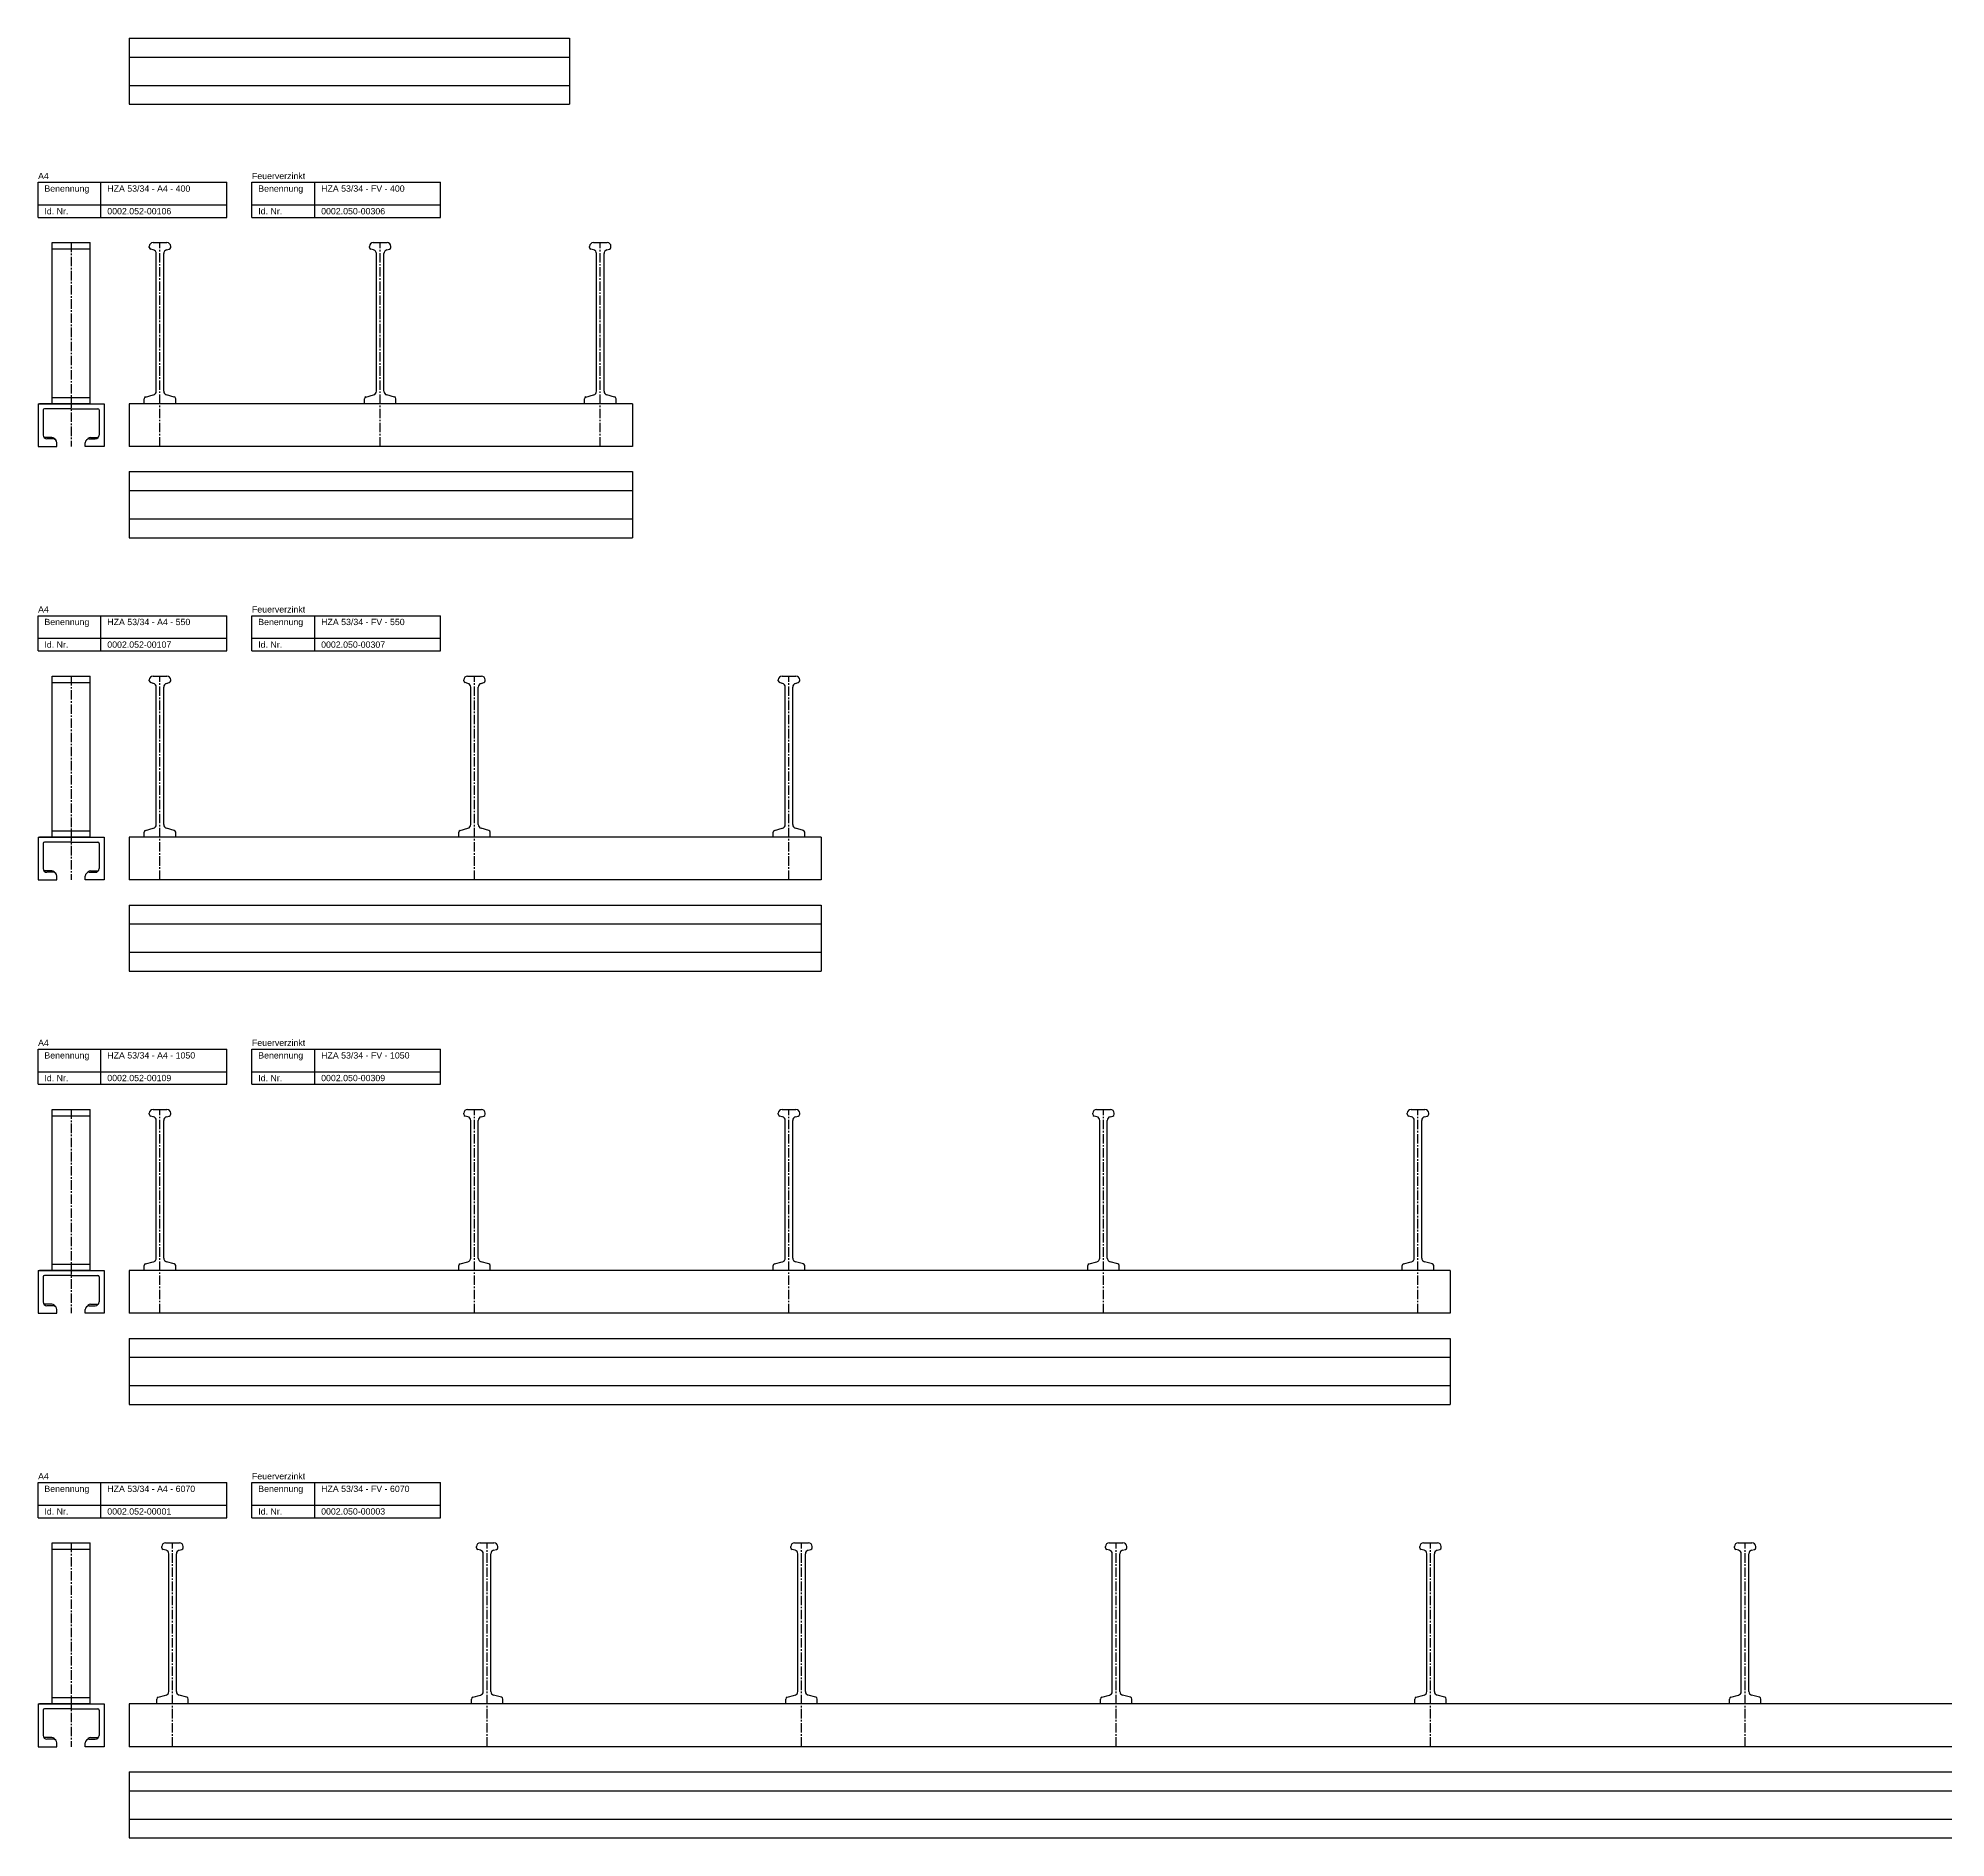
# Model space of a CAD drawing. Header units: millimetres. Extents: x -218 to 5925, y 437 to 3483.
# Drawn here: x -218 to 1299, y 437 to 1867 of the extents above; entities that cross this region are included whole.
import ezdxf

# ---------------------------------------------------------------- set-up
doc = ezdxf.new("R2010")
doc.units = ezdxf.units.MM
doc.header["$LTSCALE"] = 10
doc.linetypes.add('MITTE2', pattern=[1.125, 0.75, -0.125, 0.125, -0.125])
doc.layers.add('HALFEN', color=2, linetype='CONTINUOUS')
doc.styles.add('ARIAL50', font='ARIAL.TTF', dxfattribs={"height": 5})

msp = doc.modelspace()

# ---------------------------------------------------------------- linework, layer by layer
at = {"layer": 'HALFEN'}
for p, q in [((-145.3, 1867.2), (204.7, 1867.2)), ((-145.3, 1867.2), (-145.3, 1814.7)), ((204.7, 1867.2), (204.7, 1814.7)), ((-145.3, 1852.2), (204.7, 1852.2)), ((-145.3, 1829.7), (204.7, 1829.7)), ((-145.3, 1814.7), (204.7, 1814.7)), ((-217.8, 1752.7), (-67.8, 1752.7)), ((-217.8, 1724.7), (-217.8, 1752.7)), ((-167.8, 1724.7), (-167.8, 1752.7)), ((-67.8, 1724.7), (-67.8, 1752.7)), ((-47.8, 1752.7), (102.2, 1752.7)), ((-47.8, 1724.7), (-47.8, 1752.7)), ((2.2, 1724.7), (2.2, 1752.7)), ((102.2, 1724.7), (102.2, 1752.7)), ((-217.8, 1734.7), (-67.8, 1734.7)), ((-47.8, 1734.7), (102.2, 1734.7)), ((-217.8, 1724.7), (-67.8, 1724.7)), ((-47.8, 1724.7), (102.2, 1724.7)), ((-206.5, 1576.7), (-206.5, 1704.7)), ((-206.5, 1704.7), (-176.5, 1704.7)), ((-206.5, 1699.7), (-176.5, 1699.7)), ((-176.5, 1576.7), (-176.5, 1704.7)), ((-129.4, 1700.9), (-129.4, 1701.7)), ((-126.2, 1698.9), (-128.3, 1699.5)), ((-126.4, 1704.7), (-115.4, 1704.7)), ((-115.7, 1698.9), (-113.5, 1699.5)), ((-112.4, 1700.9), (-112.4, 1701.7)), ((45.6, 1700.9), (45.6, 1701.7)), ((48.8, 1698.9), (46.7, 1699.5)), ((48.6, 1704.7), (59.6, 1704.7)), ((59.3, 1698.9), (61.5, 1699.5)), ((62.6, 1700.9), (62.6, 1701.7)), ((220.6, 1700.9), (220.6, 1701.7)), ((223.8, 1698.9), (221.7, 1699.5)), ((223.6, 1704.7), (234.6, 1704.7)), ((234.3, 1698.9), (236.5, 1699.5)), ((237.6, 1700.9), (237.6, 1701.7)), ((-123.9, 1586.6), (-123.9, 1696)), ((-117.9, 1586.6), (-117.9, 1696)), ((51.1, 1586.6), (51.1, 1696)), ((57.1, 1586.6), (57.1, 1696)), ((226.1, 1586.6), (226.1, 1696)), ((232.1, 1586.6), (232.1, 1696)), ((-206.5, 1581.7), (-176.5, 1581.7)), ((-133.4, 1576.7), (-133.4, 1580.6)), ((-132.3, 1582), (-126.2, 1583.7)), ((-109.5, 1582), (-115.7, 1583.7)), ((-108.4, 1576.7), (-108.4, 1580.6)), ((41.6, 1576.7), (41.6, 1580.6)), ((42.7, 1582), (48.8, 1583.7)), ((65.5, 1582), (59.3, 1583.7)), ((66.6, 1576.7), (66.6, 1580.6)), ((216.6, 1576.7), (216.6, 1580.6)), ((217.7, 1582), (223.8, 1583.7)), ((240.5, 1582), (234.3, 1583.7)), ((241.6, 1576.7), (241.6, 1580.6)), ((-217.8, 1576.7), (-165.3, 1576.7)), ((-217.8, 1576.7), (-217.8, 1542.7)), ((-191.5, 1576.7), (-216.8, 1576.7)), ((-213.8, 1571.7), (-213.8, 1551.7)), ((-191.5, 1572.7), (-212.8, 1572.7)), ((-210.5, 1576.7), (-190.5, 1576.7)), ((-176.5, 1576.7), (-194.5, 1576.7)), ((-191.5, 1572.7), (-170.3, 1572.7)), ((-169.3, 1571.7), (-169.3, 1551.7)), ((-165.3, 1576.7), (-165.3, 1542.7)), ((254.7, 1576.7), (-145.3, 1576.7)), ((-145.3, 1576.7), (-145.3, 1542.7)), ((254.7, 1576.7), (254.7, 1542.7)), ((-206.9, 1549.9), (-213.1, 1549.9)), ((-205.8, 1548.7), (-210.8, 1548.7)), ((-203.7, 1547.9), (-204.9, 1549)), ((-179.3, 1547.9), (-178.1, 1549)), ((-177.3, 1548.7), (-172.3, 1548.7)), ((-176.1, 1549.9), (-169.9, 1549.9)), ((-217.8, 1542.7), (-202.8, 1542.7)), ((-202.8, 1542.7), (-202.8, 1545.7)), ((-180.3, 1542.7), (-180.3, 1545.7)), ((-165.3, 1542.7), (-180.3, 1542.7)), ((254.7, 1542.7), (-145.3, 1542.7)), ((-145.3, 1522.7), (254.7, 1522.7)), ((-145.3, 1522.7), (-145.3, 1470.2)), ((254.7, 1522.7), (254.7, 1470.2)), ((-145.3, 1507.7), (254.7, 1507.7)), ((-145.3, 1485.2), (254.7, 1485.2)), ((-145.3, 1470.2), (254.7, 1470.2)), ((-217.8, 1408.2), (-67.8, 1408.2)), ((-217.8, 1380.2), (-217.8, 1408.2)), ((-167.8, 1380.2), (-167.8, 1408.2)), ((-67.8, 1380.2), (-67.8, 1408.2)), ((-47.8, 1408.2), (102.2, 1408.2)), ((-47.8, 1380.2), (-47.8, 1408.2)), ((2.2, 1380.2), (2.2, 1408.2)), ((102.2, 1380.2), (102.2, 1408.2)), ((-217.8, 1390.2), (-67.8, 1390.2)), ((-217.8, 1380.2), (-67.8, 1380.2)), ((-47.8, 1390.2), (102.2, 1390.2)), ((-47.8, 1380.2), (102.2, 1380.2)), ((-206.5, 1232.2), (-206.5, 1360.2)), ((-206.5, 1360.2), (-176.5, 1360.2)), ((-206.5, 1355.2), (-176.5, 1355.2)), ((-176.5, 1232.2), (-176.5, 1360.2)), ((-129.4, 1356.4), (-129.4, 1357.2)), ((-126.2, 1354.4), (-128.3, 1355)), ((-126.4, 1360.2), (-115.4, 1360.2)), ((-123.9, 1242.1), (-123.9, 1351.5)), ((-117.9, 1242.1), (-117.9, 1351.5)), ((-115.7, 1354.4), (-113.5, 1355)), ((-112.4, 1356.4), (-112.4, 1357.2)), ((120.6, 1356.4), (120.6, 1357.2)), ((123.8, 1354.4), (121.7, 1355)), ((123.6, 1360.2), (134.6, 1360.2)), ((126.1, 1242.1), (126.1, 1351.5)), ((132.1, 1242.1), (132.1, 1351.5)), ((134.3, 1354.4), (136.5, 1355)), ((137.6, 1356.4), (137.6, 1357.2)), ((370.6, 1356.4), (370.6, 1357.2)), ((373.8, 1354.4), (371.7, 1355)), ((373.6, 1360.2), (384.6, 1360.2)), ((376.1, 1242.1), (376.1, 1351.5)), ((382.1, 1242.1), (382.1, 1351.5)), ((384.3, 1354.4), (386.5, 1355)), ((387.6, 1356.4), (387.6, 1357.2)), ((-217.8, 1232.2), (-165.3, 1232.2)), ((-217.8, 1232.2), (-217.8, 1198.2)), ((-191.5, 1232.2), (-216.8, 1232.2)), ((-210.5, 1232.2), (-190.5, 1232.2)), ((-206.5, 1237.2), (-176.5, 1237.2)), ((-176.5, 1232.2), (-194.5, 1232.2)), ((-165.3, 1232.2), (-165.3, 1198.2)), ((404.7, 1232.2), (-145.3, 1232.2)), ((-145.3, 1232.2), (-145.3, 1198.2)), ((-133.4, 1232.2), (-133.4, 1236.1)), ((-132.3, 1237.5), (-126.2, 1239.2)), ((-109.5, 1237.5), (-115.7, 1239.2)), ((-108.4, 1232.2), (-108.4, 1236.1)), ((116.6, 1232.2), (116.6, 1236.1)), ((117.7, 1237.5), (123.8, 1239.2)), ((140.5, 1237.5), (134.3, 1239.2)), ((141.6, 1232.2), (141.6, 1236.1)), ((366.6, 1232.2), (366.6, 1236.1)), ((367.7, 1237.5), (373.8, 1239.2)), ((390.5, 1237.5), (384.3, 1239.2)), ((391.6, 1232.2), (391.6, 1236.1)), ((404.7, 1232.2), (404.7, 1198.2)), ((-213.8, 1227.2), (-213.8, 1207.2)), ((-191.5, 1228.2), (-212.8, 1228.2)), ((-191.5, 1228.2), (-170.3, 1228.2)), ((-169.3, 1227.2), (-169.3, 1207.2)), ((-217.8, 1198.2), (-202.8, 1198.2)), ((-206.9, 1205.4), (-213.1, 1205.4)), ((-205.8, 1204.2), (-210.8, 1204.2)), ((-203.7, 1203.4), (-204.9, 1204.5)), ((-202.8, 1198.2), (-202.8, 1201.2)), ((-180.3, 1198.2), (-180.3, 1201.2)), ((-165.3, 1198.2), (-180.3, 1198.2)), ((-179.3, 1203.4), (-178.1, 1204.5)), ((-177.3, 1204.2), (-172.3, 1204.2)), ((-176.1, 1205.4), (-169.9, 1205.4)), ((404.7, 1198.2), (-145.3, 1198.2)), ((-145.3, 1178.2), (404.7, 1178.2)), ((-145.3, 1178.2), (-145.3, 1125.7)), ((404.7, 1178.2), (404.7, 1125.7)), ((-145.3, 1163.2), (404.7, 1163.2)), ((-145.3, 1140.7), (404.7, 1140.7)), ((-145.3, 1125.7), (404.7, 1125.7)), ((-217.8, 1063.7), (-67.8, 1063.7)), ((-217.8, 1035.7), (-217.8, 1063.7)), ((-167.8, 1035.7), (-167.8, 1063.7)), ((-67.8, 1035.7), (-67.8, 1063.7)), ((-47.8, 1063.7), (102.2, 1063.7)), ((-47.8, 1035.7), (-47.8, 1063.7)), ((2.2, 1035.7), (2.2, 1063.7)), ((102.2, 1035.7), (102.2, 1063.7)), ((-217.8, 1045.7), (-67.8, 1045.7)), ((-217.8, 1035.7), (-67.8, 1035.7)), ((-47.8, 1045.7), (102.2, 1045.7)), ((-47.8, 1035.7), (102.2, 1035.7)), ((-206.5, 887.7), (-206.5, 1015.7)), ((-206.5, 1015.7), (-176.5, 1015.7)), ((-206.5, 1010.7), (-176.5, 1010.7)), ((-176.5, 887.7), (-176.5, 1015.7)), ((-129.4, 1011.9), (-129.4, 1012.7)), ((-126.2, 1009.9), (-128.3, 1010.5)), ((-126.4, 1015.7), (-115.4, 1015.7)), ((-123.9, 897.6), (-123.9, 1007)), ((-117.9, 897.6), (-117.9, 1007)), ((-115.7, 1009.9), (-113.5, 1010.5)), ((-112.4, 1011.9), (-112.4, 1012.7)), ((120.6, 1011.9), (120.6, 1012.7)), ((123.8, 1009.9), (121.7, 1010.5)), ((123.6, 1015.7), (134.6, 1015.7)), ((126.1, 897.6), (126.1, 1007)), ((132.1, 897.6), (132.1, 1007)), ((134.3, 1009.9), (136.5, 1010.5)), ((137.6, 1011.9), (137.6, 1012.7)), ((370.6, 1011.9), (370.6, 1012.7)), ((373.8, 1009.9), (371.7, 1010.5)), ((373.6, 1015.7), (384.6, 1015.7)), ((376.1, 897.6), (376.1, 1007)), ((382.1, 897.6), (382.1, 1007)), ((384.3, 1009.9), (386.5, 1010.5)), ((387.6, 1011.9), (387.6, 1012.7)), ((620.6, 1011.9), (620.6, 1012.7)), ((623.8, 1009.9), (621.7, 1010.5)), ((623.6, 1015.7), (634.6, 1015.7)), ((626.1, 897.6), (626.1, 1007)), ((632.1, 897.6), (632.1, 1007)), ((634.3, 1009.9), (636.5, 1010.5)), ((637.6, 1011.9), (637.6, 1012.7)), ((870.6, 1011.9), (870.6, 1012.7)), ((873.8, 1009.9), (871.7, 1010.5)), ((873.6, 1015.7), (884.6, 1015.7)), ((876.1, 897.6), (876.1, 1007)), ((882.1, 897.6), (882.1, 1007)), ((884.3, 1009.9), (886.5, 1010.5)), ((887.6, 1011.9), (887.6, 1012.7)), ((-217.8, 887.7), (-165.3, 887.7)), ((-217.8, 887.7), (-217.8, 853.7)), ((-191.5, 887.7), (-216.8, 887.7)), ((-213.8, 882.7), (-213.8, 862.7)), ((-191.5, 883.7), (-212.8, 883.7)), ((-210.5, 887.7), (-190.5, 887.7)), ((-206.5, 892.7), (-176.5, 892.7)), ((-176.5, 887.7), (-194.5, 887.7)), ((-191.5, 883.7), (-170.3, 883.7)), ((-169.3, 882.7), (-169.3, 862.7)), ((-165.3, 887.7), (-165.3, 853.7)), ((904.7, 887.7), (-145.3, 887.7)), ((-145.3, 887.7), (-145.3, 853.7)), ((-133.4, 887.7), (-133.4, 891.6)), ((-132.3, 893), (-126.2, 894.7)), ((-109.5, 893), (-115.7, 894.7)), ((-108.4, 887.7), (-108.4, 891.6)), ((116.6, 887.7), (116.6, 891.6)), ((117.7, 893), (123.8, 894.7)), ((140.5, 893), (134.3, 894.7)), ((141.6, 887.7), (141.6, 891.6)), ((366.6, 887.7), (366.6, 891.6)), ((367.7, 893), (373.8, 894.7)), ((390.5, 893), (384.3, 894.7)), ((391.6, 887.7), (391.6, 891.6)), ((616.6, 887.7), (616.6, 891.6)), ((617.7, 893), (623.8, 894.7)), ((640.5, 893), (634.3, 894.7)), ((641.6, 887.7), (641.6, 891.6)), ((866.6, 887.7), (866.6, 891.6)), ((867.7, 893), (873.8, 894.7)), ((890.5, 893), (884.3, 894.7)), ((891.6, 887.7), (891.6, 891.6)), ((904.7, 887.7), (904.7, 853.7)), ((-217.8, 853.7), (-202.8, 853.7)), ((-206.9, 860.9), (-213.1, 860.9)), ((-205.8, 859.7), (-210.8, 859.7)), ((-203.7, 858.9), (-204.9, 860)), ((-202.8, 853.7), (-202.8, 856.7)), ((-180.3, 853.7), (-180.3, 856.7)), ((-165.3, 853.7), (-180.3, 853.7)), ((-179.3, 858.9), (-178.1, 860)), ((-177.3, 859.7), (-172.3, 859.7)), ((-176.1, 860.9), (-169.9, 860.9)), ((904.7, 853.7), (-145.3, 853.7)), ((-145.3, 833.7), (904.7, 833.7)), ((-145.3, 833.7), (-145.3, 781.2)), ((904.7, 833.7), (904.7, 781.2)), ((-145.3, 818.7), (904.7, 818.7)), ((-145.3, 796.2), (904.7, 796.2)), ((-145.3, 781.2), (904.7, 781.2)), ((-217.8, 719.2), (-67.8, 719.2)), ((-217.8, 691.2), (-217.8, 719.2)), ((-167.8, 691.2), (-167.8, 719.2)), ((-67.8, 691.2), (-67.8, 719.2)), ((-47.8, 719.2), (102.2, 719.2)), ((-47.8, 691.2), (-47.8, 719.2)), ((2.2, 691.2), (2.2, 719.2)), ((102.2, 691.2), (102.2, 719.2)), ((-217.8, 701.2), (-67.8, 701.2)), ((-47.8, 701.2), (102.2, 701.2)), ((-217.8, 691.2), (-67.8, 691.2)), ((-47.8, 691.2), (102.2, 691.2)), ((-206.5, 543.2), (-206.5, 671.2)), ((-206.5, 671.2), (-176.5, 671.2)), ((-176.5, 543.2), (-176.5, 671.2)), ((-119.4, 667.4), (-119.4, 668.2)), ((-116.4, 671.2), (-105.4, 671.2)), ((-102.4, 667.4), (-102.4, 668.2)), ((130.6, 667.4), (130.6, 668.2)), ((133.6, 671.2), (144.6, 671.2)), ((147.6, 667.4), (147.6, 668.2)), ((380.6, 667.4), (380.6, 668.2)), ((383.6, 671.2), (394.6, 671.2)), ((397.6, 667.4), (397.6, 668.2)), ((630.6, 667.4), (630.6, 668.2)), ((633.6, 671.2), (644.6, 671.2)), ((647.6, 667.4), (647.6, 668.2)), ((880.6, 667.4), (880.6, 668.2)), ((883.6, 671.2), (894.6, 671.2)), ((897.6, 667.4), (897.6, 668.2)), ((1130.6, 667.4), (1130.6, 668.2)), ((1133.6, 671.2), (1144.6, 671.2)), ((1147.6, 667.4), (1147.6, 668.2)), ((-206.5, 666.2), (-176.5, 666.2)), ((-116.2, 665.4), (-118.3, 666)), ((-113.9, 553.1), (-113.9, 662.5)), ((-107.9, 553.1), (-107.9, 662.5)), ((-105.7, 665.4), (-103.5, 666)), ((133.8, 665.4), (131.7, 666)), ((136.1, 553.1), (136.1, 662.5)), ((142.1, 553.1), (142.1, 662.5)), ((144.3, 665.4), (146.5, 666)), ((383.8, 665.4), (381.7, 666)), ((386.1, 553.1), (386.1, 662.5)), ((392.1, 553.1), (392.1, 662.5)), ((394.3, 665.4), (396.5, 666)), ((633.8, 665.4), (631.7, 666)), ((636.1, 553.1), (636.1, 662.5)), ((642.1, 553.1), (642.1, 662.5)), ((644.3, 665.4), (646.5, 666)), ((883.8, 665.4), (881.7, 666)), ((886.1, 553.1), (886.1, 662.5)), ((892.1, 553.1), (892.1, 662.5)), ((894.3, 665.4), (896.5, 666)), ((1133.8, 665.4), (1131.7, 666)), ((1136.1, 553.1), (1136.1, 662.5)), ((1142.1, 553.1), (1142.1, 662.5)), ((1144.3, 665.4), (1146.5, 666)), ((-206.5, 548.2), (-176.5, 548.2)), ((-123.4, 543.2), (-123.4, 547.1)), ((-122.3, 548.5), (-116.2, 550.2)), ((-99.5, 548.5), (-105.7, 550.2)), ((-98.4, 543.2), (-98.4, 547.1)), ((126.6, 543.2), (126.6, 547.1)), ((127.7, 548.5), (133.8, 550.2)), ((150.5, 548.5), (144.3, 550.2)), ((151.6, 543.2), (151.6, 547.1)), ((376.6, 543.2), (376.6, 547.1)), ((377.7, 548.5), (383.8, 550.2)), ((400.5, 548.5), (394.3, 550.2)), ((401.6, 543.2), (401.6, 547.1)), ((626.6, 543.2), (626.6, 547.1)), ((627.7, 548.5), (633.8, 550.2)), ((650.5, 548.5), (644.3, 550.2)), ((651.6, 543.2), (651.6, 547.1)), ((876.6, 543.2), (876.6, 547.1)), ((877.7, 548.5), (883.8, 550.2)), ((900.5, 548.5), (894.3, 550.2)), ((901.6, 543.2), (901.6, 547.1)), ((1126.6, 543.2), (1126.6, 547.1)), ((1127.7, 548.5), (1133.8, 550.2)), ((1150.5, 548.5), (1144.3, 550.2)), ((1151.6, 543.2), (1151.6, 547.1)), ((-217.8, 543.2), (-165.3, 543.2)), ((-217.8, 543.2), (-217.8, 509.2)), ((-191.5, 543.2), (-216.8, 543.2)), ((-213.8, 538.2), (-213.8, 518.2)), ((-191.5, 539.2), (-212.8, 539.2)), ((-210.5, 543.2), (-190.5, 543.2)), ((-176.5, 543.2), (-194.5, 543.2)), ((-191.5, 539.2), (-170.3, 539.2)), ((-169.3, 538.2), (-169.3, 518.2)), ((-165.3, 543.2), (-165.3, 509.2)), ((5924.7, 543.2), (-145.3, 543.2)), ((-145.3, 543.2), (-145.3, 509.2)), ((-206.9, 516.4), (-213.1, 516.4)), ((-176.1, 516.4), (-169.9, 516.4)), ((-217.8, 509.2), (-202.8, 509.2)), ((-205.8, 515.2), (-210.8, 515.2)), ((-203.7, 514.4), (-204.9, 515.5)), ((-202.8, 509.2), (-202.8, 512.2)), ((-180.3, 509.2), (-180.3, 512.2)), ((-165.3, 509.2), (-180.3, 509.2)), ((-179.3, 514.4), (-178.1, 515.5)), ((-177.3, 515.2), (-172.3, 515.2)), ((5924.7, 509.2), (-145.3, 509.2)), ((-145.3, 489.2), (5924.7, 489.2)), ((-145.3, 489.2), (-145.3, 436.7)), ((-145.3, 474.2), (5924.7, 474.2)), ((-145.3, 451.7), (5924.7, 451.7)), ((-145.3, 436.7), (5924.7, 436.7))]:
    msp.add_line(p, q, dxfattribs=at)
at = {"layer": 'HALFEN', "color": 1, "linetype": 'MITTE2'}
for p, q in [((-191.5, 1704.7), (-191.5, 1542.7)), ((-120.9, 1542.7), (-120.9, 1704.7)), ((54.1, 1542.7), (54.1, 1704.7)), ((229.1, 1542.7), (229.1, 1704.7)), ((-191.5, 1360.2), (-191.5, 1198.2)), ((-120.9, 1198.2), (-120.9, 1360.2)), ((129.1, 1198.2), (129.1, 1360.2)), ((379.1, 1198.2), (379.1, 1360.2)), ((-191.5, 1015.7), (-191.5, 853.7)), ((-120.9, 853.7), (-120.9, 1015.7)), ((129.1, 853.7), (129.1, 1015.7)), ((379.1, 853.7), (379.1, 1015.7)), ((629.1, 853.7), (629.1, 1015.7)), ((879.1, 853.7), (879.1, 1015.7)), ((-191.5, 671.2), (-191.5, 509.2)), ((-110.9, 509.2), (-110.9, 671.2)), ((139.1, 509.2), (139.1, 671.2)), ((389.1, 509.2), (389.1, 671.2)), ((639.1, 509.2), (639.1, 671.2)), ((889.1, 509.2), (889.1, 671.2)), ((1139.1, 509.2), (1139.1, 671.2))]:
    msp.add_line(p, q, dxfattribs=at)
at = {"layer": 'HALFEN'}
for centre, radius, start, end in [((-126.4, 1701.7), 3, 90, 180), ((-127.9, 1700.9), 1.5, 180, 255), ((-126.9, 1696), 3, 0, 75), ((-114.9, 1696), 3, 105, 180), ((-115.4, 1701.7), 3, 0, 90), ((-113.9, 1700.9), 1.5, 285, 0), ((48.6, 1701.7), 3, 90, 180), ((47.1, 1700.9), 1.5, 180, 255), ((48.1, 1696), 3, 0, 75), ((60.1, 1696), 3, 105, 180), ((59.6, 1701.7), 3, 0, 90), ((61.1, 1700.9), 1.5, 285, 0), ((223.6, 1701.7), 3, 90, 180), ((222.1, 1700.9), 1.5, 180, 255), ((223.1, 1696), 3, 0, 75), ((235.1, 1696), 3, 105, 180), ((234.6, 1701.7), 3, 0, 90), ((236.1, 1700.9), 1.5, 285, 0), ((-131.9, 1580.6), 1.5, 105, 180), ((-126.9, 1586.6), 3, 285, 0), ((-114.9, 1586.6), 3, 180, 255), ((-109.9, 1580.6), 1.5, 0, 75), ((43.1, 1580.6), 1.5, 105, 180), ((48.1, 1586.6), 3, 285, 0), ((60.1, 1586.6), 3, 180, 255), ((65.1, 1580.6), 1.5, 0, 75), ((218.1, 1580.6), 1.5, 105, 180), ((223.1, 1586.6), 3, 285, 0), ((235.1, 1586.6), 3, 180, 255), ((240.1, 1580.6), 1.5, 0, 75), ((-212.8, 1571.7), 1, 90, 180), ((-170.3, 1571.7), 1, 0, 90), ((-210.8, 1551.7), 3, 180, 270), ((-206.9, 1546.9), 3, 46.9151, 90), ((-205.8, 1545.7), 3, 0, 90), ((-177.3, 1545.7), 3, 90, 180), ((-176.1, 1546.9), 3, 90, 133.0849), ((-172.3, 1551.7), 3, 270, 0), ((-126.4, 1357.2), 3, 90, 180), ((-127.9, 1356.4), 1.5, 180, 255), ((-126.9, 1351.5), 3, 0, 75), ((-114.9, 1351.5), 3, 105, 180), ((-115.4, 1357.2), 3, 0, 90), ((-113.9, 1356.4), 1.5, 285, 0), ((123.6, 1357.2), 3, 90, 180), ((122.1, 1356.4), 1.5, 180, 255), ((123.1, 1351.5), 3, 0, 75), ((135.1, 1351.5), 3, 105, 180), ((134.6, 1357.2), 3, 0, 90), ((136.1, 1356.4), 1.5, 285, 0), ((373.6, 1357.2), 3, 90, 180), ((372.1, 1356.4), 1.5, 180, 255), ((373.1, 1351.5), 3, 0, 75), ((385.1, 1351.5), 3, 105, 180), ((384.6, 1357.2), 3, 0, 90), ((386.1, 1356.4), 1.5, 285, 0), ((-131.9, 1236.1), 1.5, 105, 180), ((-126.9, 1242.1), 3, 285, 0), ((-114.9, 1242.1), 3, 180, 255), ((-109.9, 1236.1), 1.5, 0, 75), ((118.1, 1236.1), 1.5, 105, 180), ((123.1, 1242.1), 3, 285, 0), ((135.1, 1242.1), 3, 180, 255), ((140.1, 1236.1), 1.5, 0, 75), ((368.1, 1236.1), 1.5, 105, 180), ((373.1, 1242.1), 3, 285, 0), ((385.1, 1242.1), 3, 180, 255), ((390.1, 1236.1), 1.5, 0, 75), ((-212.8, 1227.2), 1, 90, 180), ((-170.3, 1227.2), 1, 0, 90), ((-210.8, 1207.2), 3, 180, 270), ((-206.9, 1202.4), 3, 46.9151, 90), ((-205.8, 1201.2), 3, 0, 90), ((-177.3, 1201.2), 3, 90, 180), ((-176.1, 1202.4), 3, 90, 133.0849), ((-172.3, 1207.2), 3, 270, 0), ((-126.4, 1012.7), 3, 90, 180), ((-127.9, 1011.9), 1.5, 180, 255), ((-126.9, 1007), 3, 0, 75), ((-114.9, 1007), 3, 105, 180), ((-115.4, 1012.7), 3, 0, 90), ((-113.9, 1011.9), 1.5, 285, 0), ((123.6, 1012.7), 3, 90, 180), ((122.1, 1011.9), 1.5, 180, 255), ((123.1, 1007), 3, 0, 75), ((135.1, 1007), 3, 105, 180), ((134.6, 1012.7), 3, 0, 90), ((136.1, 1011.9), 1.5, 285, 0), ((373.6, 1012.7), 3, 90, 180), ((372.1, 1011.9), 1.5, 180, 255), ((373.1, 1007), 3, 0, 75), ((385.1, 1007), 3, 105, 180), ((384.6, 1012.7), 3, 0, 90), ((386.1, 1011.9), 1.5, 285, 0), ((623.6, 1012.7), 3, 90, 180), ((622.1, 1011.9), 1.5, 180, 255), ((623.1, 1007), 3, 0, 75), ((635.1, 1007), 3, 105, 180), ((634.6, 1012.7), 3, 0, 90), ((636.1, 1011.9), 1.5, 285, 0), ((873.6, 1012.7), 3, 90, 180), ((872.1, 1011.9), 1.5, 180, 255), ((873.1, 1007), 3, 0, 75), ((885.1, 1007), 3, 105, 180), ((884.6, 1012.7), 3, 0, 90), ((886.1, 1011.9), 1.5, 285, 0), ((-126.9, 897.6), 3, 285, 0), ((-114.9, 897.6), 3, 180, 255), ((123.1, 897.6), 3, 285, 0), ((135.1, 897.6), 3, 180, 255), ((373.1, 897.6), 3, 285, 0), ((385.1, 897.6), 3, 180, 255), ((623.1, 897.6), 3, 285, 0), ((635.1, 897.6), 3, 180, 255), ((873.1, 897.6), 3, 285, 0), ((885.1, 897.6), 3, 180, 255), ((-212.8, 882.7), 1, 90, 180), ((-170.3, 882.7), 1, 0, 90), ((-131.9, 891.6), 1.5, 105, 180), ((-109.9, 891.6), 1.5, 0, 75), ((118.1, 891.6), 1.5, 105, 180), ((140.1, 891.6), 1.5, 0, 75), ((368.1, 891.6), 1.5, 105, 180), ((390.1, 891.6), 1.5, 0, 75), ((618.1, 891.6), 1.5, 105, 180), ((640.1, 891.6), 1.5, 0, 75), ((868.1, 891.6), 1.5, 105, 180), ((890.1, 891.6), 1.5, 0, 75), ((-210.8, 862.7), 3, 180, 270), ((-206.9, 857.9), 3, 46.9151, 90), ((-205.8, 856.7), 3, 0, 90), ((-177.3, 856.7), 3, 90, 180), ((-176.1, 857.9), 3, 90, 133.0849), ((-172.3, 862.7), 3, 270, 0), ((-116.4, 668.2), 3, 90, 180), ((-117.9, 667.4), 1.5, 180, 255), ((-105.4, 668.2), 3, 0, 90), ((-103.9, 667.4), 1.5, 285, 0), ((133.6, 668.2), 3, 90, 180), ((132.1, 667.4), 1.5, 180, 255), ((144.6, 668.2), 3, 0, 90), ((146.1, 667.4), 1.5, 285, 0), ((383.6, 668.2), 3, 90, 180), ((382.1, 667.4), 1.5, 180, 255), ((394.6, 668.2), 3, 0, 90), ((396.1, 667.4), 1.5, 285, 0), ((633.6, 668.2), 3, 90, 180), ((632.1, 667.4), 1.5, 180, 255), ((644.6, 668.2), 3, 0, 90), ((646.1, 667.4), 1.5, 285, 0), ((883.6, 668.2), 3, 90, 180), ((882.1, 667.4), 1.5, 180, 255), ((894.6, 668.2), 3, 0, 90), ((896.1, 667.4), 1.5, 285, 0), ((1133.6, 668.2), 3, 90, 180), ((1132.1, 667.4), 1.5, 180, 255), ((1144.6, 668.2), 3, 0, 90), ((1146.1, 667.4), 1.5, 285, 0), ((-116.9, 662.5), 3, 0, 75), ((-104.9, 662.5), 3, 105, 180), ((133.1, 662.5), 3, 0, 75), ((145.1, 662.5), 3, 105, 180), ((383.1, 662.5), 3, 0, 75), ((395.1, 662.5), 3, 105, 180), ((633.1, 662.5), 3, 0, 75), ((645.1, 662.5), 3, 105, 180), ((883.1, 662.5), 3, 0, 75), ((895.1, 662.5), 3, 105, 180), ((1133.1, 662.5), 3, 0, 75), ((1145.1, 662.5), 3, 105, 180), ((-121.9, 547.1), 1.5, 105, 180), ((-116.9, 553.1), 3, 285, 0), ((-104.9, 553.1), 3, 180, 255), ((-99.9, 547.1), 1.5, 0, 75), ((128.1, 547.1), 1.5, 105, 180), ((133.1, 553.1), 3, 285, 0), ((145.1, 553.1), 3, 180, 255), ((150.1, 547.1), 1.5, 0, 75), ((378.1, 547.1), 1.5, 105, 180), ((383.1, 553.1), 3, 285, 0), ((395.1, 553.1), 3, 180, 255), ((400.1, 547.1), 1.5, 0, 75), ((628.1, 547.1), 1.5, 105, 180), ((633.1, 553.1), 3, 285, 0), ((645.1, 553.1), 3, 180, 255), ((650.1, 547.1), 1.5, 0, 75), ((878.1, 547.1), 1.5, 105, 180), ((883.1, 553.1), 3, 285, 0), ((895.1, 553.1), 3, 180, 255), ((900.1, 547.1), 1.5, 0, 75), ((1128.1, 547.1), 1.5, 105, 180), ((1133.1, 553.1), 3, 285, 0), ((1145.1, 553.1), 3, 180, 255), ((1150.1, 547.1), 1.5, 0, 75), ((-212.8, 538.2), 1, 90, 180), ((-170.3, 538.2), 1, 0, 90), ((-210.8, 518.2), 3, 180, 270), ((-206.9, 513.4), 3, 46.9151, 90), ((-176.1, 513.4), 3, 90, 133.0849), ((-172.3, 518.2), 3, 270, 0), ((-205.8, 512.2), 3, 0, 90), ((-177.3, 512.2), 3, 90, 180)]:
    msp.add_arc(centre, radius, start, end, dxfattribs=at)

# ---------------------------------------------------------------- texts
at = {"layer": 'HALFEN', "style": 'ARIAL50'}
for s, p in [('A4', (-217.8, 1755.2)), ('Feuerverzinkt', (-47.8, 1755.2)), ('Benennung', (-212.8, 1745.2)), ('HZA 53/34 - A4 - 400', (-162.8, 1745.2)), ('Benennung', (-42.8, 1745.2)), ('HZA 53/34 - FV - 400', (7.2, 1745.2)), ('Id. Nr.', (-212.8, 1727.2)), ('0002.052-00106', (-162.8, 1727.2)), ('Id. Nr.', (-42.8, 1727.2)), ('0002.050-00306', (7.2, 1727.2)), ('A4', (-217.8, 1410.7)), ('Feuerverzinkt', (-47.8, 1410.7)), ('Benennung', (-212.8, 1400.7)), ('HZA 53/34 - A4 - 550', (-162.8, 1400.7)), ('Benennung', (-42.8, 1400.7)), ('HZA 53/34 - FV - 550', (7.2, 1400.7)), ('Id. Nr.', (-212.8, 1382.7)), ('0002.052-00107', (-162.8, 1382.7)), ('Id. Nr.', (-42.8, 1382.7)), ('0002.050-00307', (7.2, 1382.7)), ('A4', (-217.8, 1066.2)), ('HZA 53/34 - A4 - 1050', (-162.8, 1056.2)), ('Feuerverzinkt', (-47.8, 1066.2)), ('HZA 53/34 - FV - 1050', (7.2, 1056.2)), ('Benennung', (-212.8, 1056.2)), ('Benennung', (-42.8, 1056.2)), ('Id. Nr.', (-212.8, 1038.2)), ('0002.052-00109', (-162.8, 1038.2)), ('Id. Nr.', (-42.8, 1038.2)), ('0002.050-00309', (7.2, 1038.2)), ('A4', (-217.8, 721.7)), ('Benennung', (-212.8, 711.7)), ('HZA 53/34 - A4 - 6070', (-162.8, 711.7)), ('Feuerverzinkt', (-47.8, 721.7)), ('Benennung', (-42.8, 711.7)), ('HZA 53/34 - FV - 6070', (7.2, 711.7)), ('Id. Nr.', (-212.8, 693.7)), ('0002.052-00001', (-162.8, 693.7)), ('Id. Nr.', (-42.8, 693.7)), ('0002.050-00003', (7.2, 693.7))]:
    msp.add_text(s, height=5, dxfattribs=at).set_placement(p)

doc.saveas('drawing.dxf')
